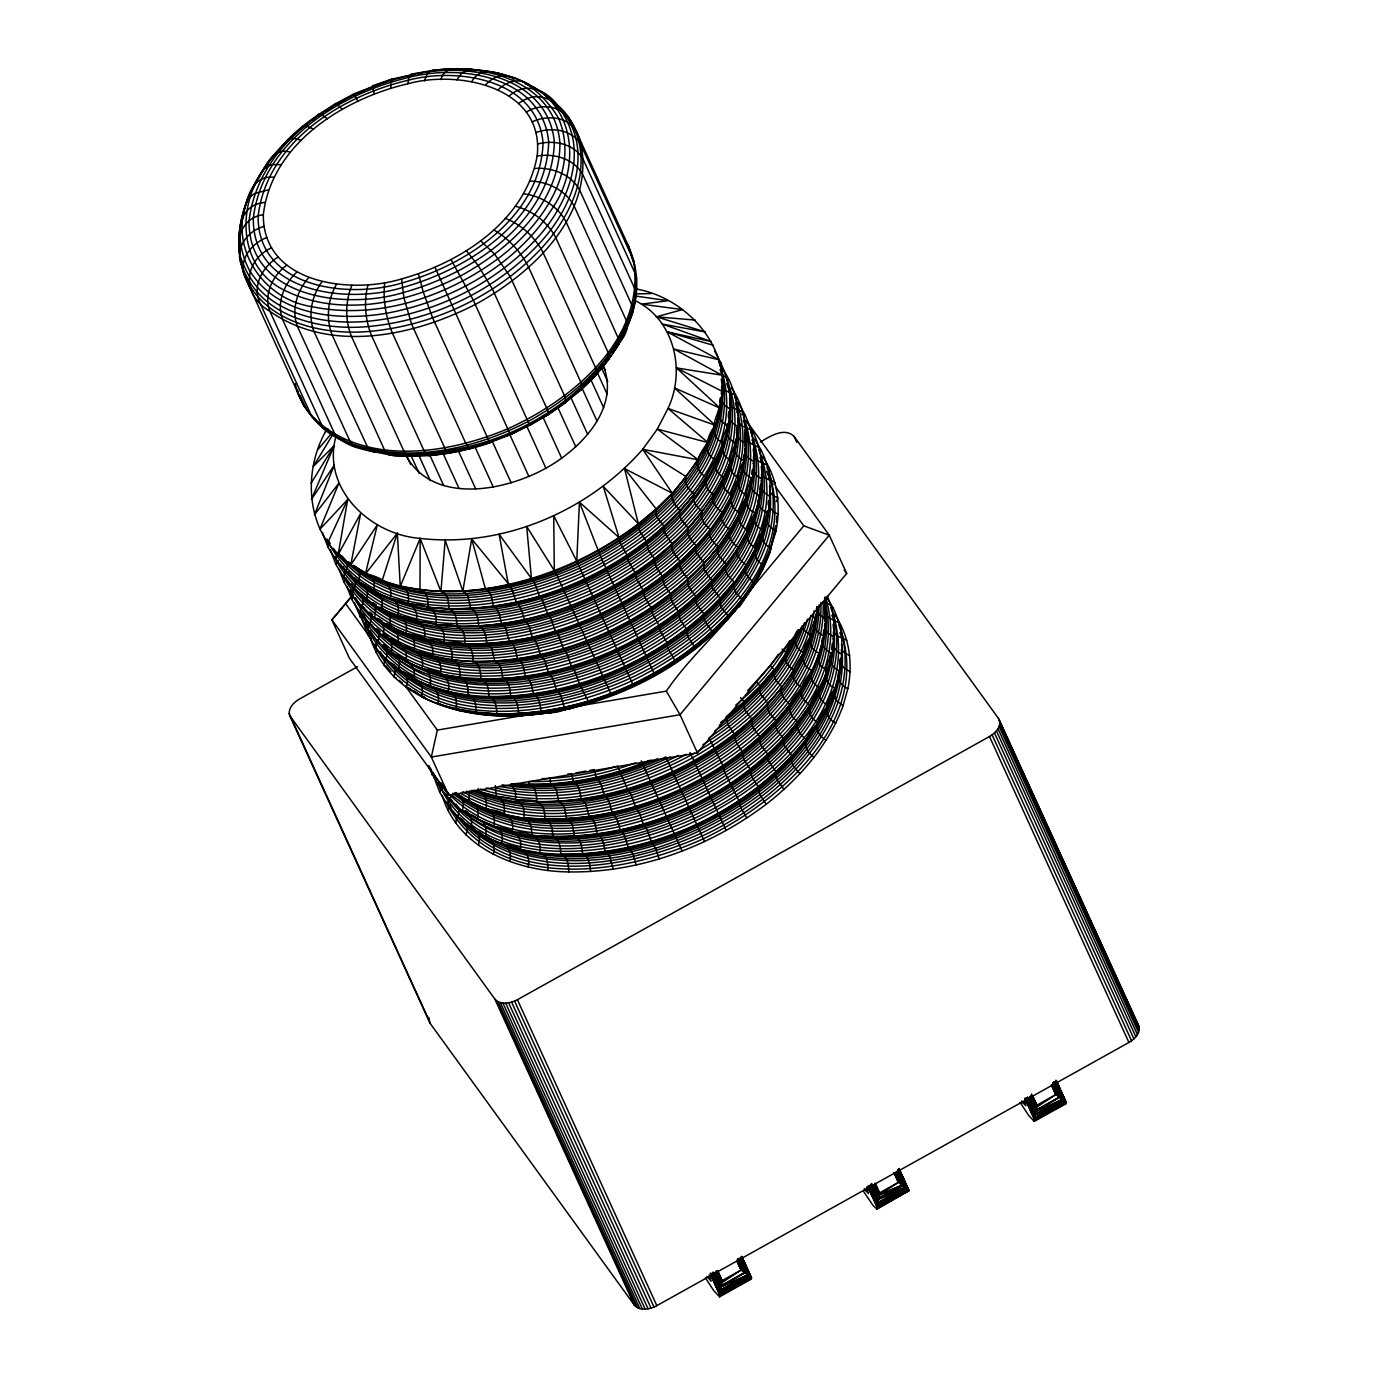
<?xml version="1.0" encoding="UTF-8"?>
<svg xmlns="http://www.w3.org/2000/svg" width="1378" height="1378" viewBox="0 0 1378 1378"><rect width="100%" height="100%" fill="white"/><g stroke="black" fill="none" stroke-linecap="round" stroke-linejoin="round"><path stroke-width="1.5" d="M634.19 300.197C674.204 318.628 686.106 370.424 668.003 408.456L707.982 442.596C698.336 455.274 690.722 467.624 706.294 477.356C646.454 566.237 534.388 617.912 427.972 607.44C428.386 601.187 427.611 591.231 419.98 589.905L420.169 538.385C370.079 534.681 320.867 488.415 336.198 435.655M725.896 717.49L727.877 724.449L734.233 734.147L735.869 741.967L742.208 751.682L743.844 759.502L750.2 769.217L751.837 777.037L758.193 786.735L759.829 794.555L766.185 804.27C709.791 846.781 639.788 872.946 568.752 871.929C517.715 871.413 457.703 848.831 442.2 795.313M370.303 637.549C389.509 699.679 463.697 719.643 521.969 715.595C611.694 709.291 702.763 662.697 752.87 586.873L762.361 569.975L769.51 553.026L775.866 526.189M635.12 288.777C689.603 298.01 735.025 351.872 720.039 408.164C714.2 418.843 708.464 436.757 723.261 442.838C720.573 459.684 691.515 481.301 714.286 494.874C710.152 501.506 717.146 508.723 722.261 512.409C718.145 519.041 725.138 526.258 730.254 529.944C726.12 536.576 733.13 543.793 738.246 547.462C734.112 554.094 741.106 561.311 746.239 564.997C742.105 571.629 749.098 578.846 754.231 582.532L752.87 586.873M726.413 429.488C720.797 439.634 718.231 455.102 731.236 460.355C680.198 586.442 507.879 663.851 381.396 608.973C383.773 601.979 381.361 593.195 373.851 590.576M726.361 429.678C725.62 435.879 730.805 440.874 736.024 443.216C730.168 453.896 724.449 471.81 739.228 477.89C713.201 548.961 647.591 597.604 579.294 624.613C514.425 649.004 435.414 657.22 374.713 617.62L375.66 609.386L372.749 602.961M390.422 638.944C456.669 680.543 542.484 664.558 609.972 634.207C674.359 603.392 736.507 551.114 751.992 478.269C746.153 475.754 740.52 469.605 742.828 462.801C737.523 473.343 733.354 489.793 747.221 495.408L739.934 512.719L729.358 531.391M751.992 478.269C746.153 488.949 740.434 506.88 755.213 512.943C729.186 584.014 663.559 632.674 595.262 659.683C530.409 684.056 451.398 692.273 390.697 652.672C393.471 645.817 390.887 637.601 384.1 634.173M746.445 421.341C766.375 449.09 765.445 485.969 753.611 516.664C753.025 522.865 758.158 527.774 763.188 530.478C737.161 601.549 671.551 650.192 603.254 677.201C538.402 701.591 459.391 709.791 398.69 670.208L399.637 661.974L396.709 655.549M767.443 511.1C764.601 523.158 754.937 541.244 771.18 547.996C752.922 606.337 699.473 642.269 666.332 691.119L580.706 705.691C528.618 720.143 470.553 720.918 421.341 696.613C426.267 683.815 413.038 675.513 402.772 671.792M762.43 456.394C777.588 477.821 781.119 505.502 775.969 530.857C772.352 540.383 775.452 532.046 775.556 525.569M698.095 750.958C749.236 720.625 796.897 675.134 811.022 615.449L815.914 618.498C810.057 629.195 804.339 647.109 819.118 653.172C793.091 724.242 727.463 772.903 659.166 799.912C600.429 821.667 531.529 831.123 473.222 802.995M824.647 597.277L826.111 619.256L823.889 636.033L817.481 658.994L820.41 665.402L827.11 670.707C801.066 741.777 735.456 790.421 667.159 817.43C602.307 841.82 523.295 850.037 462.595 810.436L463.542 802.203L460.614 795.778M822.804 637.962C820.186 644.663 826.042 651.105 831.881 653.568C826.042 664.248 820.306 682.162 835.085 688.242C809.058 759.312 743.448 807.956 675.151 834.965C610.299 859.355 531.271 867.554 470.587 827.971C472.895 821.908 471.569 814.122 465.523 810.746M428.282 765.668C467.831 858.012 590.628 854.412 669.76 822.787C748.478 791.385 835.878 725.121 833.432 631.882L836.808 635.585L841.734 638.117L842.096 654.309L839.874 671.086L833.466 694.047L836.377 700.455L843.078 705.76C828.488 745.67 799.257 778.398 766.185 804.27M717.766 1271.033L722.072 1280.472L719.574 1296.853L713.787 1290.686L705.415 1277.871M750.166 1278.887L751.51 1277.974L741.726 1256.529M1032.501 1095.579L1036.807 1105.018L1034.292 1121.399L1028.505 1115.233L1020.151 1102.417M1051.948 1110.668L1066.21 1103.502L1056.306 1080.731L1066.004 1102.004M386.064 623.614C452.036 662.456 535.646 646.454 601.979 616.689C666.366 585.857 728.514 533.579 744.017 460.752C738.78 458.409 733.613 453.396 734.353 447.213M742.277 466.918L742.914 462.663M402.979 671.672C461.906 712.116 540.434 702.022 603.995 678.596C677.339 649.52 750.235 594.194 767.977 513.339C762.757 510.997 757.573 505.984 758.313 499.801M379.002 619.084C384.204 622.529 384.634 629.746 382.705 635.137C393.729 647.901 427.8 645.042 421.944 668.726C430.057 669.553 431.59 679.767 429.919 686.244C438.032 687.088 439.565 697.302 437.911 703.779C566.944 743.276 737.885 663.834 775.969 530.857C770.733 528.515 765.565 523.519 766.306 517.336M456.859 793.401C523.623 838.823 612.59 823.338 681.852 791.971C746.256 761.156 808.386 708.878 823.889 636.033C818.05 633.57 812.21 627.128 814.811 620.427M875.133 1183.306L879.44 1192.745L877.183 1209.074L873.342 1205.836L863.696 1191.643M728.549 413.176C727.705 419.343 732.855 424.441 738.246 426.439C733.199 508.069 663.989 567.977 594.814 600.98C524.484 632.984 433.639 647.953 366.737 600.085L367.685 591.851L364.757 585.443C431.262 628.041 517.956 612.314 585.994 581.619C650.382 550.804 712.529 498.526 728.032 425.681C721.245 422.96 716.078 415.57 719.127 408.164M768.493 500.817C767.649 507.001 772.8 512.082 778.191 514.08M537.162 156.076C544.861 87.141 459.253 69.572 407.819 83.765C343.432 98.871 271.655 143.484 263.336 214.675C262.785 284.057 350.512 294.479 401.584 278.924C461.337 262.354 525.121 221.117 537.162 156.076C554.111 153.01 574.643 158.849 582.963 175.006L635.241 289.742C637.342 308.603 627.076 327.74 618.412 344.19M635.861 296.546L635.723 274.704L583.445 159.969C575.177 143.777 553.887 139.522 537.558 144.053M760.329 442.114C769.424 436.654 784.358 426.767 794.124 436.464L998.43 718.351L1138.796 1026.076C1140.795 1033.138 1134.559 1039.288 1128.926 1042.474L656.841 1305.655C650.14 1309.272 640.012 1311.46 634.293 1305.035L429.988 1023.165L289.621 715.44C287.606 708.361 293.858 702.212 299.491 699.025L357.557 666.659M429.988 1023.165L428.696 1017.291M405.924 455.618C433.519 504.968 504.606 491.171 545.912 468.193C581.034 448.797 621.581 407.096 602.513 364.033M289.621 715.44L494.857 999.067C500.576 1005.492 510.704 1003.305 517.405 999.705L989.49 736.524C995.123 733.337 1001.358 727.171 999.36 720.108M353.681 565.342C412.384 607.285 492.101 596.95 556.075 573.42C629.401 544.344 702.315 489.018 720.039 408.164L674.462 387.89L715.268 425.302C707.362 435.534 701.058 453.173 715.974 460.131C711.461 466.78 718.351 474.359 723.967 477.649C669.277 577.899 548.375 635.706 435.965 624.975C438.497 606.647 424.596 604.494 408.25 603.96C408.939 598.827 408.646 593.04 405.235 588.854C387.442 580.948 366.617 577.813 350.753 565.032C305.761 535.715 301.196 472.034 327.292 428.575M421.616 590.18L400.257 586.425L420.169 538.385C502.884 547.996 588.217 511.376 642.716 449.314L686.33 476.771C682.73 483.385 689.689 490.224 694.323 494.289C690.705 500.92 697.681 507.741 702.315 511.824C698.698 518.438 705.674 525.276 710.307 529.359C647.488 607.112 543.81 652.655 443.957 642.492C446.489 624.182 432.589 622.029 416.242 621.495C421.565 596.226 386.546 602.496 373.421 591.438C375.677 584.858 373.662 574.66 365.428 573.92L377.348 524.777L350.753 565.032L360.657 513.477L338.178 554.542L340.555 555.127M754.231 582.532C694.46 670.948 583.273 722.33 477.253 712.805L475.91 712.615C476.323 706.363 475.548 696.407 467.917 695.08C468.331 688.845 467.555 678.889 459.925 677.563C460.338 671.31 459.563 661.354 451.932 660.028C454.482 641.7 440.581 639.547 424.217 639.013C428.369 622.115 411.746 617.585 397.966 616.138C399.327 610.075 398.587 601.549 391.955 598.948M720.694 722.451C751.785 699.645 779.362 670.5 795.864 635.413C786.218 648.091 778.604 660.441 794.159 670.173C734.336 759.054 622.253 810.746 515.854 800.256L515.338 791.506L511.031 783.789C561.122 789.336 612.056 778.828 657.892 758.606M714.872 730.84C752.543 704.744 785.856 669.639 801.996 626.077L804.425 630.349L811.125 635.654C803.219 645.886 796.915 663.524 811.831 670.466C757.28 770.802 636.154 828.471 523.829 817.791C526.379 799.464 512.478 797.311 496.114 796.777L495.339 785.598M811.831 670.466C807.336 677.115 814.209 684.711 819.824 688.001C765.272 788.337 644.129 846.006 531.822 835.326L531.322 826.559L526.999 818.859L504.107 814.312L485.848 808.955L469.278 801.789L469.312 790.903C542.467 824.75 628.799 804.304 696.82 767.615C755.489 733.888 815.225 678.872 817.671 606.716M547.807 870.379C548.22 864.127 547.445 854.171 539.814 852.844C542.346 834.534 528.446 832.381 512.099 831.83C516.233 814.949 499.628 810.402 485.848 808.955C487.502 802.478 485.969 792.264 477.856 791.42L478.321 788.457M633.673 686.21L576.745 561.139L579.432 502.16L619.032 537.558L620.134 542.898L627.007 555.093L628.11 560.433L635 572.628L636.102 577.95L642.992 590.146L645.076 597.639L650.984 607.681L652.087 613.021L658.96 625.216L660.062 630.538L666.952 642.734C666.556 650.45 674.479 655.876 675.134 663.094M335.147 105.124L335.801 103.522L336.8 103.867L342.14 109.362M414.106 74.343L391.748 79.149L372.542 85.763L374.196 93.893M297.028 272C284.126 283.558 276.082 303.091 282.783 319.92L335.078 434.656C348.152 449.435 371.905 450.692 390.077 455.033C423.976 458.685 458.306 453.534 490.465 442.631L490.809 441.408M344.138 440.409C326.173 435.517 313.461 418.998 303.126 404.34L244.905 276.806C222.461 213.349 267.625 148.359 318.8 114.357L322.245 115.166L327.327 118.818M238.756 239.979C240.668 194.401 269.347 154.939 303.091 126.311L307.483 126.397L313.633 129.239M453.569 660.303L432.21 656.548C436.361 639.65 419.739 635.12 405.959 633.656C407.302 627.61 406.579 619.066 399.947 616.483M738.246 547.462C674.686 641.252 552.199 695.511 440.202 674.083C444.302 657.151 427.835 652.724 413.951 651.191C415.295 645.145 414.571 636.602 407.94 634.018M469.554 695.356L448.194 691.601C452.018 675.823 437.515 670.225 423.907 669.071M541.451 853.12L520.092 849.365C524.226 832.467 507.621 827.937 493.841 826.49C495.184 820.427 494.444 811.883 487.829 809.299M528.067 866.9C532.218 850.002 515.596 845.472 501.816 844.008C503.177 837.962 502.436 829.418 495.804 826.834M384.72 282.524C382.791 299.629 385.84 317.216 392.385 333.063L444.681 447.798L447.85 452.501L450.692 452.587L430.952 455.067L432.02 453.982M619.325 343.036C609.059 360.45 596.106 375.97 581.206 389.681L580.121 390.095L595.262 375.729L607.388 361.139L618.619 344.707L619.549 341.124L566.203 222.116C558.056 206.355 541.123 195.986 523.761 193.764M239.944 238.446L240.392 234.639M407.819 83.765L408.956 77.409L412.522 73.809M719.953 402.014L720.608 397.605M720.487 397.897C715.044 476.667 645.231 533.63 578.829 565.927C509.671 597.001 419.101 613.641 353.543 565.876M726.309 431.848L727.395 423.649M727.498 423.442L726.947 427.611L728.032 425.681M728.325 417.224L728.876 413.055M714.493 351.218C762.12 428.902 693.616 519.334 628.11 560.433C550.632 609.696 440.202 638.737 358.745 582.567L359.692 574.316L356.764 567.908M734.285 449.383L735.749 438.893M736.575 432.675L738.246 426.439C739.142 406.148 734.233 385.495 722.485 368.753M743.362 458.702L744.017 454.344M744.654 454.774C733.613 539.831 655.48 597.897 580.913 627.8C517.112 651.277 437.601 661.595 379.036 619.755M744.017 460.752C748.943 436.068 745.98 409.008 731.46 387.941M750.872 478.149L750.321 482.266L750.907 480.199M751.079 478.287C748.03 485.693 753.198 493.083 759.984 495.804C742.26 576.659 669.346 631.985 596.002 661.061C533.596 684.074 457.462 694.064 398.5 656.634M751.63 474.17L752.285 469.795M758.262 501.971L759.071 495.804M759.881 489.655L760.553 485.245M766.237 519.506L767.115 511.135M768.252 504.865L768.803 500.696M354.335 602.496C389.974 699.679 517.508 697.63 597.88 665.023C676.581 633.622 763.98 567.374 761.534 474.118L764.911 477.839L769.837 480.354C775.246 568.632 700.351 636.481 626.766 671.086C555.179 703.417 458.426 720.281 393.781 664.661L395.297 669.226L394.091 677.253L396.054 677.7M776.417 522.021L777.244 515.768L776.382 519.403M814.14 610.885C802.582 676.787 748.306 725.775 692.755 757.728C628.988 792.229 551.286 811.573 480.336 789.06M814.174 624.682L815.638 614.192M817.292 608.025C809.747 686.899 741.829 743.948 674.686 776.262C612.263 804.442 536.731 819.187 471.931 790.3M822.166 642.2L822.7 638.1M823.252 633.983L823.906 629.643M824.526 630.073C815.294 706.948 748.357 761.965 682.678 793.797C612.349 825.818 521.521 840.769 454.602 792.901M830.762 653.43L830.211 657.564L830.796 655.48M830.968 653.568C827.92 660.975 833.087 668.364 839.874 671.086C822.132 751.957 749.219 807.267 675.892 836.36C610.643 861.147 531.012 868.64 470.587 827.971M831.52 649.469L832.329 643.302M839.839 662.715L840.391 658.581M838.961 671.103C835.895 678.51 841.08 685.899 847.866 688.621L843.078 705.76M839.77 664.937L840.701 658.46M847.866 688.621C853.016 663.266 849.485 635.585 834.327 614.157M636.326 281.732L636.481 276.995M534.716 168.478C552.027 167.048 571.594 174.472 579.88 190.526L632.933 307.501L632.829 311.859L626.49 329.273M898.956 1168.441L908.894 1190.695L877.493 1206.353L908.291 1189.214L899.421 1169.629M435 267.384L510.446 434.845L548.22 414.744L565.445 402.738L565.428 397.691L510.222 276.685L494.633 254.207L480.629 240.754M509.808 861.543C511.169 855.497 510.428 846.953 503.797 844.369M451.054 259.632L473.343 300.232L529.807 425.509L548.53 414.227L547.6 410.127L492.411 289.104L478.235 265.627L466.35 250.71M420.169 538.385L440.926 591.472L462.836 591.093L471.707 538.97L511.083 587.028L516.354 602.1L521.039 608.49L524.346 619.618L529.031 626.025L532.339 637.153L537.007 643.543L540.314 654.688L544.999 661.078L548.306 672.206L552.991 678.613L556.299 689.741L560.984 696.131L564.291 707.276L566.479 708.981L570.423 708.895M338.178 554.542L347.687 499.542L319.868 529.29L338.799 483.334L314.391 514.855L334.217 465.264L311.445 499.439L334.062 445.817L313.306 466.453L332.89 434.397M441.115 782.756L439.668 787.992L442.149 788.681M635.999 291.998C626.835 350.701 578.209 394.005 528.515 421.255C474.842 448.952 409.748 463.99 351.08 443.578L297.596 326.81C290.965 310.084 297.097 290.379 308.879 277.512M329.428 541.812L327.861 546.825C375.057 629.401 488.139 626.18 565.91 594.9C643.595 563.791 729.272 499.491 729.668 407.957M353.405 594.4L351.821 599.413C399.034 681.989 512.099 678.768 589.887 647.488C668.606 616.087 755.988 549.839 753.542 456.6L756.935 460.304L761.845 462.819M361.38 611.935L359.813 616.931L362.362 617.757M441.27 787.217L439.703 792.229C486.899 874.806 599.964 871.585 677.752 840.322C756.47 808.903 843.853 742.656 841.407 649.417L844.8 653.12L849.726 655.652M493.238 854.377C495.598 847.384 493.203 838.599 485.693 835.981M710.307 529.359C706.69 535.973 713.666 542.811 718.282 546.877L717.507 548.186C654.24 624.906 551.424 670.225 451.932 660.028M405.528 686.244L437.326 730.099L431.331 757.056L448.746 795.295L697.44 752.956L846.695 573.455L829.263 535.215L746.204 420.6M798.293 629.643C790.8 637.669 795.244 648.59 803.856 652.948C794.193 665.626 786.58 677.976 802.151 687.708C790.094 700.868 782.756 710.411 798.172 722.175C794.572 728.79 801.531 735.628 806.164 739.71L805.372 741.002C742.105 817.74 639.289 863.041 539.814 852.844M368.081 284.626C363.62 301.351 365.101 319.679 371.612 335.681L423.89 450.417L426.129 454.017L429.798 455.618M478.579 845.489L479.51 837.256L476.599 830.848M736.541 430.711L737.127 428.506M739.228 477.89C731.322 488.122 725.017 505.76 739.934 512.719C679.01 627.403 519.954 696.889 397.381 644.026C400.671 635.189 395.142 626.025 386.219 623.459M755.213 512.943C747.307 523.175 741.002 540.831 755.919 547.772L745.343 566.444M763.188 530.478C755.282 540.71 748.977 558.348 763.912 565.29L753.456 583.704M835.085 688.242C827.179 698.474 820.875 716.112 835.809 723.054M581.929 388.837L564.601 402.979L581.206 389.681L581.74 384.152L528.635 267.298C520.884 251.916 508.723 238.463 493.703 229.902M240.53 224.838C246.162 207.044 247.816 174.748 273.722 177.228M736.024 443.216C718.282 524.071 645.369 579.397 572.042 608.473C506.794 633.26 427.163 640.77 366.737 600.085M769.51 553.026L774.195 535.853M804.528 622.667C789.301 671.741 750.665 709.791 708.981 737.885L722.882 765.445L723.984 770.784L738.849 800.497L740.933 807.99L746.842 818.032M807.542 619.153C792.85 673.653 749.477 715.595 702.866 744.706M815.914 618.498C800.411 691.343 738.264 743.62 673.876 774.436C612.383 802.168 538.505 816.896 474.204 790.076M831.881 653.568C814.157 734.422 741.243 789.749 667.899 818.825C603.564 842.733 524.346 852.121 464.851 810.936L466.884 811.9M713.666 429.023L714.217 427.059M721.659 446.541L723.261 442.838M729.651 464.076L731.236 460.355M737.626 481.611L738.177 479.647M745.619 499.129L747.221 495.408M753.611 516.664L754.162 514.717M761.603 534.199L762.155 532.235M809.523 639.375L810.075 637.411M817.516 656.893L819.118 653.172M825.508 674.428L827.11 670.707M833.501 691.963L834.052 689.999M424.596 80.906C425.647 77.202 426.836 72.965 430.367 70.881C449.366 68.073 468.778 68.314 487.76 71.294C514.907 75.773 542.57 87.469 559.899 109.224M877.183 1209.074L908.894 1190.695L877.424 1206.766L868.674 1187.733M378.123 642.182L379.329 634.173L377.813 629.591M465.988 834.999L467.263 829.59L466.66 824.578L461.613 818.739M402.066 586.735L400.257 586.425L397.364 533.148L381.999 581.068C507.776 619.911 665.212 547.738 715.268 425.302L668.003 408.456L657.323 429.109L642.716 449.314L672.24 493.221L671.586 494.357C607.198 560.364 512.547 599.757 419.98 589.905M776.279 501.575L777.829 497.889L772.903 495.357L769.51 491.653M318.8 114.357L317.336 116.493L322.676 113.082M625.216 330.858L629.953 317.543M633.157 309.723C595.692 411.557 473.102 469.243 369.028 450.227L314.15 331.891C307.57 315.321 311.738 295.667 322.125 281.577M769.716 551.011L770.285 549.443M744.826 435.31C751.975 521.384 674.324 586.649 603.788 620.668C525.276 657.547 412.211 671.207 351.803 595.175L353.233 587.407L351.287 584.151M769.596 495.615C769.217 587.131 683.54 651.449 605.855 682.558C531.495 711.479 429.97 717.352 375.763 647.746L377.193 639.995C437.239 710.083 546.033 692.29 620.875 658.15C692.772 623.631 773.868 554.921 761.207 466.66M455.653 823.045L457.083 815.276C517.129 885.382 625.922 867.572 700.765 833.449C772.248 799.068 852.327 731.46 841.441 643.853M686.33 476.771L672.24 493.221L656.169 508.964L638.359 523.812L638.014 525.931L639.995 531.632L646.351 541.33L647.987 549.15L654.343 558.865L655.98 566.685L662.336 576.4L663.972 584.203L670.328 593.918L671.947 601.738L678.303 611.453L679.94 619.273L686.296 628.988L687.932 636.791L694.288 646.506L694.099 649.606M351.958 285.16C345.223 301.231 344.948 320.178 351.442 336.353L404.822 453.121L408.887 456.29L420.307 455.429M737.695 427.473C735.818 518.111 651.088 581.482 573.903 612.435C496.114 643.698 383.05 646.937 335.853 564.36L336.887 561.862L334.837 556.488M351.803 595.175L343.845 581.878L344.879 579.397L343.518 575.815M365.446 623.028L368.839 631.985L367.805 634.466L375.763 647.746M375.798 652.001L376.831 649.503L374.782 644.146M431.71 774.694L432.744 772.214C484.264 859.372 609.644 839.185 687.277 803.77C761.689 767.977 853.774 689.706 825.491 597.07M447.695 809.764L448.728 807.267L446.679 801.91M736.403 400.395L737.437 397.915L734.905 397.088C771.611 491.205 675.513 574.781 599.396 610.936C521.78 646.368 396.382 666.556 344.879 579.397M470.725 448.298L471.138 447.333M722.21 444.594C672.877 565.548 514.028 637.497 389.991 598.603C394.711 584.186 379.381 576.71 367.547 574.333M730.185 462.13L722.985 479.268L713.391 496.338M746.17 497.182C739.125 508.74 733.372 522.951 747.927 530.237L737.351 548.926M794.882 637.015L797.276 631.313M799.137 629.574C783.41 668.83 753.163 700.713 719.333 725.259M811.125 635.654C761.931 757.573 600.808 832.226 476.202 790.283M826.059 672.464C823.079 688.655 795.984 709.773 818.136 722.761C806.337 735.594 798.74 745.998 814.157 757.228M739.452 606.923L752.853 586.563L752.405 587.614L803.787 525.81L829.263 535.215L680.009 714.717L431.331 757.056L331.891 619.876L352.441 595.175M741.846 414.709L742.931 412.349L736.145 408.422M347.687 499.542L327.843 542.587L330.307 543.276M441.012 79.597C444.302 65.334 460.2 68.917 470.88 69.572M773.954 484.401L774.884 482.472L768.114 478.528M280.13 148.858L303.091 126.311M736.765 412.453L737.885 410.231L732.958 407.716L729.565 404.012M744.757 429.988L745.877 427.766L740.951 425.251L737.557 421.547M824.647 605.286L825.749 603.064L823.131 601.962C826.438 687.915 750.218 752.026 679.285 786.235C612.142 816.413 527.688 832.433 460.803 793.401M357.849 101.025L353.801 93.928L392.661 78.925L390.766 82.094L390.939 88.123M721.159 393.453L722.261 391.386L676.512 367.926L721.9 375.178L674.152 349.116L718.954 359.761L667.383 331.926L711.237 341.572L662.422 324.088L705.519 332.029L656.428 316.802L682.592 309.585L641.545 304.142L667.917 300.697L635.344 296.029M753.111 463.576L754.214 461.492C755.247 440.512 749.701 419.343 737.471 402.152M761.104 481.094L762.206 479.027L757.28 476.237L752.905 470.26M833.001 638.858L834.103 636.791L833.742 620.582L826.903 616.328L824.716 610.592M336.559 284.144C327.843 299.302 325.656 318.714 332.184 335.095L384.479 449.831C388.803 459.735 402.428 453.569 410.351 456.273M721.383 513.856L731.959 495.184C726.327 491.894 719.454 484.298 723.967 477.649M789.766 640.736C776.382 665.522 757.28 686.967 735.8 705.071M810.85 672.085C801.031 684.143 795.588 696.097 810.143 705.226C749.701 793.573 638.203 844.903 531.822 835.326M819.824 688.001C815.328 694.65 822.201 702.246 827.816 705.536C818.17 718.196 810.557 730.564 826.111 740.296M766.891 515.251L767.977 513.339M702.315 511.824L688.208 528.274L687.484 532.666L690.412 539.074L696.2 545.809L696.062 552.182L704.192 563.326L704.055 569.7L712.185 580.861L712.03 587.235L720.16 598.396L719.505 599.533C655.136 665.54 560.484 704.933 467.917 695.08M548.53 414.227L546.756 414.399M285.952 142.52C288.536 136.456 296.528 138.437 301.231 140.47M251.847 190.009L256.876 181.465M258.892 178.055C265.368 166.273 273.361 145.999 290.345 152.338M730.254 529.944L717.163 549.77L718.799 555.799L726.275 564.412C722.675 571.026 729.634 577.864 734.267 581.947L719.505 599.533L721.004 606.923L728.152 615.914L727.377 620.462M778.518 654.188L770.268 665.884L774.212 669.587L773.42 670.879L759.45 687.191L743.534 702.78L727.498 716.164M782.049 649.176L786.183 652.638L773.075 672.481L776.107 680.732L782.204 687.122C778.587 693.737 785.563 700.575 790.18 704.64C726.688 781.739 623.734 827.144 523.829 817.791M707 444.198L707.982 442.596L657.323 429.109L698.301 459.821L697.406 461.268M730.977 496.786L731.959 495.184M746.945 531.839L747.927 530.237M754.937 549.374L755.919 547.772M802.874 654.55L803.856 652.948M826.834 707.138L827.816 705.536M311.083 483.23L334.062 445.817M705.398 478.803L706.294 477.356M785.288 654.085L786.183 652.638M793.263 671.62L794.159 670.173M456.807 79.838L461.733 73.155L470.174 69.176L490.964 71.759L510.928 77.168L513.891 79.407M763.912 565.29L762.361 569.975M746.239 564.997L733.13 584.823L736.162 593.091L742.26 599.464L741.123 603.185C708.292 645.404 661.009 675.616 611.574 695.322L556.075 573.42L526.689 526.465L531.443 578.502L534.595 582.877L539.435 596.037L542.587 600.412L547.41 613.554L550.58 617.93L555.403 631.09L558.555 635.465L563.395 648.625L566.547 653L571.388 666.142L574.54 670.518L579.363 683.677L589.25 703.245L580.706 705.691M610.316 355.403L605.924 361.983L608.456 359.934M612.521 352.113L614.709 348.823M709.515 530.651L722.261 512.409M818.136 722.761C761.741 805.854 660.372 854.67 560.76 854.412C560.553 848.28 560.019 838.616 552.767 836.877C552.561 830.745 552.027 821.099 544.775 819.359C545.602 799.86 534.233 799.206 515.854 800.256M265.902 167.944L268.417 164.585M630.624 315.648C640.029 294.358 637.997 268.383 628.919 247.058L576.641 132.322C568.718 116.183 546.721 114.822 532.115 121.919M365.428 573.92L397.364 533.148M325.363 432.02L327.895 428.816M471.758 81.629C480.078 66.368 497.992 72.276 510.928 77.168M448.746 795.295L349.323 658.116L331.891 619.876L352.51 595.64M599.275 369.976L603.271 365.187M318.077 449.314L331.581 433.433M694.323 494.289C630.831 571.388 527.877 616.81 427.972 607.44M718.282 546.877C659.235 619.049 565.996 662.112 472.878 661.595C473.705 642.096 462.336 641.459 443.957 642.492M726.275 564.412C667.228 636.567 573.989 679.647 480.87 679.113C480.664 672.981 480.13 663.335 472.878 661.595M734.267 581.947C675.22 654.102 581.964 697.182 488.863 696.648C488.656 690.516 488.122 680.853 480.87 679.113M742.26 599.464C678.751 676.564 575.797 721.969 475.91 712.615M747.737 690.533L770.268 665.884M774.212 669.587L760.105 686.037L744.051 701.781L726.24 716.629M782.204 687.122C723.157 759.278 629.901 802.358 536.8 801.824C536.593 795.692 536.059 786.028 528.808 784.289L528.756 781.55C565.135 782.153 601.445 775.383 635.551 762.844M595.262 375.729L596.691 371.664L595.485 367.582L543.208 252.846C535.301 237.361 521.539 224.735 505.364 218.344M272.861 156.782L277.236 152.028M485.624 84.954C508.654 57.962 547.462 97.924 558.779 118.715C580.844 172.577 539.504 227.422 498.199 258.547C445.559 297.355 376.986 320.282 311.669 306.588C262.492 299.336 227.215 245.784 248.264 198.69L254.499 193.523L268.245 189.888M696.2 545.809C636.429 607.474 551.028 644.818 464.903 644.06C465.712 624.561 454.344 623.924 435.965 624.975M711.565 635.051L717.731 629.315M498.181 89.742C506.036 81.767 520.195 76.875 529.445 85.35L525.552 83.869M564.963 401.498L568.029 398.965M286.745 265.144C272.982 275.307 263.164 294.461 269.933 311.342L322.211 426.078L327.017 431.056C311.928 419.033 299.095 402.962 295.236 383.618M300.852 129.015L307.449 124.003M312.393 120.248L315.683 117.75M642.716 449.314L698.301 459.821L671.327 495.839L674.428 504.021L680.215 510.738L679.32 513.374L681.059 519.282L688.208 528.274C628.437 589.939 543.035 627.283 456.91 626.525C456.704 620.393 456.17 610.747 448.918 609.007C448.711 602.858 448.177 593.212 440.926 591.472L445.163 540.348L462.836 591.093C526.31 586.632 587.751 562.103 638.359 523.812L624.527 468.554L672.24 493.221M278.184 257.014C263.801 265.747 252.381 284.35 259.219 301.179L311.514 415.915L323.434 428.127L341.83 440.219M509.274 95.943C525.173 81.405 546.084 89.312 557.711 105.486M547.634 414.795L565.962 402.066M615.811 347.17C621.719 340.814 629.78 330.307 626.559 321.04L574.264 206.304C566.031 190.388 547.686 181.448 530.22 181.121M716.267 1271.05L721.848 1282.677L741.106 1270.051L751.51 1277.974L720.022 1295.509L711.151 1276.028M874.565 1185.269L879.216 1194.95L898.473 1182.324L908.86 1190.247L877.493 1206.353L868.657 1187.009M1031.002 1095.596L1036.566 1107.223L1055.841 1094.597L1066.227 1102.521L1034.757 1120.056L1024.991 1098.61M317.801 115.063L335.801 103.522M326.241 110.808L331.581 107.398M694.719 753.008C632.554 787.854 556.626 807.68 486.417 787.923M739.021 1259.182L744.981 1272.617L721.331 1286.845L714.889 1273.324M1053.757 1083.728L1059.716 1097.164L1036.067 1111.391L1029.607 1097.87M271.466 247.764C243.148 261.372 241.546 294.858 269.933 311.342C330.841 353.939 413.589 336.094 475.324 304.452C531.839 273.774 593.573 216.26 581.327 145.672C575.556 119.128 548.237 81.216 518.714 103.453M868.881 1187.113L877.493 1206.353L908.291 1189.214L877.872 1204.062L906.362 1187.56L898.439 1169.939M712.581 1273.083L720.763 1290.394L748.047 1274.633L740.296 1257.425M712.926 1272.824L720.832 1289.997L748.013 1274.598L721.331 1286.845L715.148 1273.289M720.832 1289.997L748.047 1274.633M744.981 1272.617L721.504 1285.743L715.268 1272.445M1059.716 1097.164L1036.239 1110.289L1030.003 1096.991M864.247 1188.628L865.522 1190.454L869.225 1188.387M1021.615 1100.901L1022.889 1102.727L1026.593 1100.66M717.576 1271.274L722.055 1280.662L741.106 1270.051L736.954 1260.474M874.944 1183.547L879.422 1192.935L898.473 1182.324L894.322 1172.747M1031.399 1093.943L1036.79 1105.208L1055.841 1094.597L1051.69 1085.02L1055.841 1094.597M715.303 1272.204L721.538 1285.416L744.775 1272.48M1030.038 1096.75L1036.273 1109.962L1059.493 1097.026M874.754 1185.183L879.216 1194.95L902.521 1185.011L878.837 1198.205L903.227 1185.459L878.699 1199.118L871.327 1183.668M711.358 1273.548L720.281 1293.098L750.321 1276.338L741.691 1257.149L750.545 1276.51L720.281 1293.098L711.392 1274.047M1026.128 1098.593L1034.999 1117.644L1065.039 1100.884L1056.409 1081.696M720.556 1295.406L724.26 1293.339M727.963 1291.272L746.463 1280.954M1033.431 1120.986L1048.245 1112.718M876.408 1208.937L908.894 1190.695L877.39 1207.783L867.623 1186.337M719.574 1296.853L751.475 1278.956M1034.292 1121.399L1066.21 1103.502M871.619 1183.616L878.699 1199.118L905.966 1187.285L878.096 1202.787L869.931 1185.442M872.636 1184.718L878.871 1198.016L902.521 1185.011M741.364 1257.029L750.321 1276.338L720.315 1292.857L711.651 1273.461M1034.757 1119.883L1066.227 1102.521M720.039 1295.337L751.51 1277.974L720.281 1293.098L711.634 1273.616M1026.093 1098.094L1034.999 1117.644L1065.28 1101.056L1056.564 1081.816M877.493 1206.353L908.481 1189.421M870.293 1185.097L878.199 1202.271L905.966 1187.285M906.362 1187.56L878.096 1202.787L870.224 1185.459M712.874 1273.117L720.763 1290.394L748.995 1275.287L741.071 1257.666M335.233 103.936L353.801 93.928M337.024 104.108L344.569 100.094M1025.163 1098.111L1034.792 1119.039L1066.176 1102.383L1034.999 1117.644L1026.369 1098.163L1035.033 1117.403L1065.039 1100.884L1056.099 1081.575M710.445 1273.565L720.057 1294.493L751.441 1277.837M868.743 1185.666L877.665 1205.13L908.223 1189.128M1034.999 1117.644L1065.849 1101.694M720.281 1293.098L751.131 1277.148M670.225 756.935C618.446 781.515 559.192 795.158 502.074 784.805M678.269 755.489C623.7 783.238 560.071 798.258 499.198 786.287M686.468 754.3C628.902 785.081 560.88 801.824 496.028 788.095M877.872 1204.062L907.913 1188.783L899.214 1169.543M266.712 237.516C253.018 242.976 240.34 256.997 243.493 272.637C262.199 322.211 322.366 335.75 369.89 331.375C434.277 325.311 496.562 295.805 541.054 248.746C570.027 217.517 592.971 170.665 574.419 128.516M529.858 425.113L510.273 434.587L489.431 441.787L432.658 317.939L423.287 292.153L418.43 273.843M526.379 112.152C542.708 101.352 568.683 106.795 573.007 127.896M720.763 1290.394L750.321 1276.338M878.699 1199.118L905.415 1186.906L897.664 1169.698M357.953 93.359L363.844 90.793M879.216 1194.95L902.349 1184.891L896.389 1171.455M649.675 760.294C611.522 776.21 570.199 784.96 528.808 784.289M651.863 759.984C609.128 777.915 562.121 787.734 515.716 783.462M263.99 226.423C246.438 231.004 232.882 250.71 242.941 268.245C261.51 317.457 321.246 330.892 368.408 326.552C432.33 320.54 494.151 291.24 538.333 244.526C570.423 211.058 594.211 155.283 564.325 113.082M492.738 440.65L496.614 439.134M502.419 436.878L508.224 434.621M510.411 434.604L490.034 442.476M393.505 454.499L369.028 450.227M263.336 214.675C239.772 217.965 233.14 244.423 243.269 263.732C261.613 312.341 320.609 325.604 367.22 321.315C430.349 315.373 491.429 286.435 535.077 240.289C566.771 207.234 590.266 152.131 560.76 110.447M535.853 132.615C551.407 126.724 573.179 129.48 581.327 145.672L633.604 260.408C646.041 339.195 572.214 399.964 507.535 428.868C446.558 454.568 363.069 467.073 311.514 415.915M490.723 442.269L469.467 448.66L448.884 453.069L428.575 455.618M589.112 703.021L556.471 712.254L521.78 715.389L518.748 713.804C517.956 707.758 517.542 698.56 510.756 696.269C509.963 690.223 509.55 681.025 502.763 678.734C501.971 672.705 501.558 663.49 494.788 661.216L491.55 647.763L486.796 643.681C486.003 637.635 485.59 628.437 478.803 626.146C478.011 620.117 477.598 610.902 470.811 608.628L467.59 595.175L462.836 591.093M370.665 451.329L376.366 451.467M264.765 202.445C230.781 205.546 237.86 250.538 250.176 271.5C278.597 315.924 338.747 321.315 386.322 313.306C452.621 300.99 517.215 264.697 553.474 206.579C578.054 170.166 576.572 113.513 536.076 88.984M575.746 772.955L585.977 771.077M590.077 770.319L594.159 769.561L596.243 777.381L600.929 783.789L604.236 794.917L608.904 801.307L612.211 812.452L616.896 818.842L620.203 829.969L624.889 836.377L628.196 847.504L632.881 853.895L636.188 865.039M411.126 74.154L432.261 70.45L442.166 70.278M418.137 73.654L422.168 72.965M426.198 72.276L430.229 71.604M437.326 730.099L522.934 715.526L521.969 715.595M567.633 774.109L571.646 773.695L573.282 781.602C579.466 784.547 579.931 793.16 581.258 799.137L585.495 803.271L589.25 816.654C595.451 819.6 595.916 828.212 597.242 834.19C603.426 837.135 603.909 845.747 605.235 851.725L609.455 855.859L613.21 869.242M542.226 778.639C567.822 778.243 593.126 773.11 617.671 766.099L627.3 788.853L631.434 795.382L635.292 806.371L639.426 812.917L643.285 823.906L647.419 830.452L651.26 841.441L655.411 847.97L659.252 858.959M430.367 70.881C481.835 61.907 555.713 81.543 559.916 143.295C560.019 203.341 509.653 249.056 460.7 275.858C407.44 303.212 340.004 318.215 284.04 290.052C237.447 267.332 236.482 203.996 265.816 166.91L272.482 164.533L281.129 164.654M450.055 69.641L453.999 69.331M635.224 293.962L651.346 293.531M550.873 713.253L543.931 713.115L541.313 711.496C539.987 705.519 539.521 696.906 533.338 693.961C532.011 687.984 531.529 679.371 525.345 676.426C524.019 670.466 523.554 661.853 517.353 658.908C516.027 652.931 515.561 644.318 509.36 641.373L505.605 627.972L501.385 623.838C500.059 617.878 499.577 609.265 493.393 606.32C492.067 600.343 491.601 591.73 485.401 588.785L471.707 538.97M351.08 443.578L354.335 446.317L358.435 447.058L354.852 445.404M407.733 455.446L411.798 455.705M388.458 454.499C471.586 461.871 557.349 423.58 609.059 358.418L608.077 352.441L555.782 237.705C547.772 222.099 532.373 210.489 515.424 206.235M512.427 785.081C564.963 790.989 618.188 778.794 665.884 756.918L704.554 841.596M656.428 316.802L695.167 320.075M470.156 448.746L465.764 443.285L411.66 324.278L403.961 297.975L401.584 278.924M483.816 71.897L487.881 72.379M408.25 603.96L410.058 604.253M416.242 621.495L418.051 621.788M424.217 639.013L426.043 639.323M432.21 656.548L434.018 656.841M440.202 674.083L461.561 677.821M448.194 691.601C456.101 692.634 457.22 702.763 456.17 709.136L477.253 712.805L479.957 714.424M496.114 796.777C504.038 797.81 505.14 807.939 504.107 814.312L505.915 814.605M512.099 831.83L513.908 832.14M520.092 849.365L521.9 849.675M488.863 696.648C496.114 698.388 496.648 708.034 496.855 714.183L500.507 715.957M560.76 854.412C568.012 856.151 568.546 865.797 568.752 871.929M373.421 591.438L393.763 599.809M381.396 608.973L401.756 617.344M409.748 634.862L389.388 626.49C391.231 620.462 390.284 611.832 383.532 609.386M425.716 669.932L405.373 661.561C409.524 650.795 400.343 641.821 390.594 638.789M433.708 687.45L413.348 679.078C418.292 666.297 405.046 657.995 394.78 654.274M469.278 801.789L471.397 802.203M479.389 819.738L477.27 819.324C478.821 813.812 478.459 806.647 473.326 803.116M505.605 845.214L485.245 836.842C486.813 831.347 486.434 824.182 481.318 820.633L497.613 827.696M410.265 688.793L406.682 687.725L407.63 679.492L404.701 673.084M358.745 582.567L363.034 584.031M382.705 635.137L384.962 635.637M390.697 652.672L392.954 653.172L383.601 645.369M398.69 670.208L400.946 670.707M348.531 572.662L346.171 572.077L347.428 566.651L346.843 561.638L341.796 555.799M374.127 604.787L356.523 590.197L354.146 589.595L355.421 584.186L354.835 579.173L348.513 571.87M364.515 607.715L362.138 607.13L363.344 599.12L361.828 594.538M372.508 625.25L370.131 624.665L371.337 616.638L369.821 612.073L372.887 614.622M452.38 800.532L450.02 799.946L451.278 794.538C523.554 855.29 631.262 831.072 707.31 790.111C772.937 753.129 846.213 681.783 824.578 599.344M460.373 818.067L457.996 817.481L459.219 809.454L456.152 804.132M338.299 560.812L335.819 560.105L337.248 552.337C397.295 622.443 506.088 604.632 580.93 570.509C652.845 535.99 733.923 467.28 721.262 379.019M346.274 578.329L343.811 577.64L345.241 569.872L343.294 566.616M370.251 630.917L367.771 630.228L369.201 622.46C429.247 692.566 538.04 674.755 612.883 640.632C684.797 606.096 765.875 537.386 753.215 449.142M450.124 806.216L447.661 805.51L449.09 797.759C509.137 867.847 617.93 850.037 692.772 815.914C764.669 781.395 845.765 712.684 833.087 624.423M667.383 331.926L713.477 345.327M431.9 686.606L450.003 691.911M437.911 703.779L460.614 711.014M477.856 791.42L497.923 797.087M352.561 445.18L374.385 451.95M721.469 362.845L718.92 362.035C757.314 465.23 645.662 552.234 561.225 585.323C486.847 613.468 367.771 624.854 326.862 538.97M729.444 380.38L726.912 379.553C763.636 473.688 667.52 557.246 591.42 593.418C513.787 628.833 388.389 649.021 336.887 561.862M742.88 414.623L745.429 415.433M753.421 432.968L750.872 432.141C789.267 535.353 677.614 622.356 593.177 655.428C519.024 683.385 401.963 694.874 359.486 610.867M380.294 651.88C434.363 732.975 554.094 712.702 630.073 678.321C712.598 640.443 806.853 549.374 761.397 450.503L758.865 449.676C795.588 543.793 699.473 627.369 623.373 663.524C545.74 698.939 420.342 719.144 368.839 631.985M769.389 468.02L766.857 467.211C803.563 561.328 707.465 644.904 631.365 681.059C553.732 716.474 428.334 736.679 376.831 649.503M453.173 811.28C508.31 890.464 626.284 870.241 701.97 836.084C784.495 798.189 878.751 707.138 833.294 608.249L830.762 607.44C869.139 710.635 757.487 797.655 673.05 830.727C598.414 859.097 477.425 870.328 438.015 782.583M841.286 625.784L838.754 624.957C875.461 719.092 779.362 802.651 703.245 838.823C625.629 874.238 500.231 894.443 448.728 807.267M370.337 635.292L367.805 634.466L362.311 620.031M726.947 377.296L722.072 375.023L720.057 369.683M734.939 394.814L730.064 392.541L726.688 383.67M750.924 429.884L746.049 427.611L743.345 420.497M758.899 447.402L754.024 445.128L752.009 439.806M766.891 464.937L762.017 462.663L760.001 457.341M445.18 793.762C500.317 872.946 618.291 852.724 693.995 818.549C772.627 782.256 860.544 700.558 830.796 605.166L825.922 602.892M838.789 622.701L833.914 620.427L831.899 615.088M846.781 640.236L841.906 637.945L839.874 632.623M439.548 704.02L441.081 704.623M423.098 696.923L426.457 698.749L408.543 688.104M729.892 392.713L724.966 390.181L721.59 386.477C724.845 471.19 649.727 534.371 579.811 568.081C508.241 600.395 411.471 617.275 346.843 561.638M753.852 445.301L747.031 441.046L744.568 436.912M336.284 436.705L351.287 443.733M337.834 438.342L356.299 446.954M730.254 408.904L725.328 406.131L720.952 400.137M770.199 496.562L763.36 491.963L760.432 485.538M842.096 654.309L837.169 651.536L832.794 645.541M850.088 671.844L843.233 667.245L840.322 660.837M377.469 592.764L361.002 583.049M391.524 626.921L393.436 627.817M399.499 644.439L401.429 645.352M407.492 661.974L409.421 662.87M415.484 679.509L417.396 680.405M487.381 837.256L489.293 838.168M355.042 566.496L353.009 565.531L365.738 573.231M472.999 69.606L475.703 70.915M522.744 81.526L543.173 93.015M364.825 585.116L370.251 588.389M372.818 602.651L376.435 604.821M380.035 607.009L383.652 609.197M376.986 618.119L382.429 621.409M413.882 690.981L417.5 693.186M421.117 695.373L424.734 697.561M466.315 791.196C539.745 828.522 628.833 807.181 697.991 770.009C757.711 735.697 819.273 678.734 819.049 604.753M462.887 791.695C536.783 832.433 628.816 810.402 699.318 772.593C760.363 737.609 823.562 678.476 820.875 602.53M467.917 799.826L471.517 802.013M472.292 815.173L477.701 818.463M478.476 831.623L482.076 833.793M894.029 1172.764L898.473 1182.324M736.662 1260.491L741.106 1270.051M348.341 561.621L351.459 564.222M354.766 577.864L366.135 587.252M383.894 634.035L386.994 636.619M377.176 629.143L380.294 631.744M383.962 634.724C449.297 684.143 541.158 667.314 610.781 636.033C679.957 603.03 749.167 543.121 754.214 461.492C749.081 459.511 743.775 454.843 744.826 448.78M384.152 645.111L387.252 647.694M391.938 652.242C457.289 701.678 549.15 684.849 618.774 653.568C685.813 621.065 755.678 563.464 760.811 483.833M393.161 664.196L386.098 659.717L387.321 651.708L385.806 647.126M399.189 680.301L402.307 682.902M455.842 792.471L461.992 797.604M455.291 793.366C520.436 844.404 613.572 827.455 683.66 795.95C753.577 762.241 828.695 699.077 825.439 614.364M452.759 793.211C524.863 852.086 630.779 827.971 705.984 787.544C769.647 751.354 838.926 685.159 824.75 605.011M465.368 811.28C530.943 859.045 621.495 842.406 690.671 811.332C759.846 778.329 829.056 718.403 834.103 636.791C828.97 634.793 823.665 630.142 824.716 624.062M471.982 826.989L475.048 829.556M466.608 823.269C531.426 877.855 627.369 861.026 698.663 828.85C765.686 796.346 835.568 738.746 840.701 659.115M676.512 367.926L720.039 408.164M326.293 429.006L329.273 431.848M800.05 773.678C795.881 769.217 789.129 762.775 792.057 756.16L783.927 744.998L784.065 738.625C779.914 734.164 773.144 727.705 776.09 721.09L768.941 712.099L767.184 706.191L768.097 703.572L760.949 694.564L759.381 690.412L760.105 686.037L756.367 682.076M638.359 523.812L603.254 486.331L619.032 537.558M551.407 99.802L569.458 120.11M783.996 789.422L777.226 780.069L775.366 774.264L776.003 771.904L768.252 760.38L768.011 754.369C764.273 749.546 757.934 743.448 760.036 736.834C756.281 732.011 749.942 725.913 752.043 719.316C748.306 714.493 741.95 708.395 744.051 701.781L740.554 697.595M345.241 569.872C405.287 639.978 514.08 622.167 588.923 588.044C660.406 553.663 740.486 486.055 729.599 398.431M351.407 584.272L356.523 590.197M353.233 587.407C413.279 657.495 522.073 639.702 596.915 605.562C668.003 571.319 747.014 504.813 737.953 417.861M376.263 628.833L378.795 631.761M364.825 616.362L362.259 613.399L359.796 612.693L361.225 604.925C421.272 675.031 530.048 657.22 604.908 623.097C677.253 588.44 759.261 518.61 744.861 429.729M382.998 644.904L386.787 649.279M392.248 663.903L394.78 666.814M390.939 671.758L385.806 665.832L383.756 665.281L385.185 657.513C445.232 727.618 554.025 709.808 628.868 675.685C700.351 641.304 780.43 573.696 769.544 486.089M442.39 784.237L444.922 787.183M624.527 468.554L656.169 508.964C654.085 515.579 660.424 521.659 664.162 526.482L664.403 532.494L672.154 544.017L671.517 546.394L673.377 552.182L680.146 561.552C678.045 568.167 684.384 574.247 688.139 579.07C686.037 585.684 692.376 591.782 696.114 596.605C694.03 603.219 700.369 609.317 704.106 614.14L704.347 620.134L712.099 631.658L711.513 634.776M1022.889 1102.727L1025.904 1105.793L1024.784 1101.453M865.522 1190.454L868.536 1193.52L866.521 1187.113M531.443 578.502L499.112 534.302L508.361 584.565M844.18 569.975L846.695 573.455M775.676 487.002L803.787 525.81M314.098 417.775L316.458 421.048M345.757 603.771L371.423 639.203M706.88 1276.355L711.169 1281.247L709.153 1274.839M754.438 438.876L761.397 450.503M827.334 598.293L833.294 608.249M297.183 391.541L304.383 406.441M333.355 548.341C388.475 627.541 506.467 607.302 582.153 573.145C655.859 538.023 739.865 465.609 722.072 375.023M340.366 564.239C394.418 645.335 514.149 625.044 590.146 590.662C663.851 555.558 747.858 483.127 730.064 392.541M347.359 580.138C400.412 663.094 521.814 642.82 598.121 608.198C672.016 572.662 763.446 494.96 735.352 402.979M355.352 597.673C408.405 680.629 529.807 660.338 606.113 625.733C679.819 590.611 763.825 518.197 746.049 427.611M362.362 613.554C414.433 698.336 537.42 678.131 614.106 643.25C687.811 608.146 771.818 535.715 754.024 445.128M370.355 631.09C422.426 715.871 545.412 695.666 622.098 660.785C695.804 625.664 779.81 553.25 762.017 462.663M428.696 765.479L431.693 770.457M449.262 804.752L451.209 808.008M624.82 240.082L628.919 247.058L634.569 265.144L630.59 253.776M627.645 245.904L629.918 251.864M666.332 691.119L680.009 714.717L697.44 752.956M726.206 830.521L690.016 752.491M1138.796 1026.076L998.43 718.351M603.254 366.238L605.131 369.769M576.745 561.139L553.698 515.665L554.318 570.664M1052.671 1083.28L1059.079 1096.75L1053.068 1082.936M896.217 1172.936L901.712 1184.477L896.561 1172.626M737.936 1258.734L744.361 1272.204L738.332 1258.39M1053.877 1081.506L1061.973 1098.645L1055.066 1082.987M1027.316 1097.629L1035.481 1114.94L1027.592 1097.646M897.423 1171.128L904.605 1186.372L897.715 1170.714M740.055 1258.855L747.238 1274.099L740.348 1258.441M1027.678 1097.164L1035.601 1114.251L1065.039 1100.884L1035.55 1114.544L1027.643 1097.37M898.732 1169.302L907.689 1188.611L899.042 1169.422M712.96 1272.617L720.883 1289.705L712.994 1272.032M250.848 289.604C243.561 275.6 239.238 259.977 239.272 244.182L240.668 248.264M300.18 395.486L306.088 408.215M868.519 1187.836L877.407 1207.145L868.674 1187.991M999.808 722.089L1139.244 1028.057M999.722 724.225L1139.158 1030.176M999.119 726.447L1138.555 1032.398M998.016 728.686L1137.453 1034.637M996.449 730.874L1135.885 1036.824M994.468 732.941L1133.905 1038.909M992.126 734.853L1131.562 1040.803M989.49 736.524L1128.926 1042.474M794.124 436.464L796.794 442.321M1055.961 1080.18L1065.659 1101.487L1056.788 1081.902M1055.359 1082.195L1063.248 1099.489L1055.462 1081.971M1052.878 1083.108L1059.079 1096.75M1051.38 1085.037L1055.686 1094.494M736.472 432.95L739.383 439.375L746.239 443.974L745.119 446.041L744.809 431.986M816.344 608.249L819.273 614.657L826.111 619.256L825.009 621.323L824.733 609.283M1031.226 1095.51L1036.566 1107.223M1029.866 1097.835L1036.067 1111.391L1062.731 1099.144L1055.031 1081.971M600.791 366.324L607.75 381.637M597.673 373.386L607.25 394.418M590.576 379.036L603.65 407.733M582.239 388.648L597.053 421.168M571.095 397.984L587.648 434.311M557.435 406.631L575.746 446.782M899.093 1168.802L908.86 1190.247M898.783 1169.061L907.689 1188.611M898.008 1169.922L905.88 1187.216L898.094 1169.698M896.406 1172.781L901.712 1184.477M542.519 416.122L561.69 458.185M526.74 426.112L545.912 468.193M509.722 434.397L528.894 476.478M491.98 440.719L511.152 482.782M474.928 446.799L493.238 486.951M458.237 450.589L475.668 488.828M442.424 452.036L458.995 488.363M429.764 454.981L443.716 485.59M418.981 455.687L430.298 480.56M411.316 456.221L419.17 473.429M406.286 454.878L410.644 464.455M742.105 1257.563L750.924 1276.941L742.053 1257.356M740.641 1257.649L748.512 1274.943L740.727 1257.425M738.143 1258.562L744.361 1272.204M716.508 1270.964L721.848 1282.677M517.405 999.705L656.841 1305.655M514.562 1001.083L653.999 1307.033M511.617 1002.133L651.036 1308.101M508.62 1002.822L648.056 1308.79M505.692 1003.132L645.128 1309.1M502.918 1003.063L642.355 1309.031M500.369 1002.598L639.805 1308.566M498.13 1001.754L637.566 1307.722M496.269 1000.566L635.706 1306.533M494.857 999.067L634.293 1305.035M289.173 713.459L428.61 1019.41M1054.945 1083.194L1061.973 1098.645M1032.484 1095.734L1036.79 1105.208M897.578 1170.921L904.605 1186.372M875.133 1183.461L879.422 1192.935M741.691 1256.391L751.268 1277.458M740.21 1258.648L747.238 1274.099M717.766 1271.188L722.055 1280.662M1025.973 1099.558L1034.792 1119.039M1025.146 1098.8L1034.757 1120.056M868.605 1187.285L877.424 1206.766M710.359 1273.065L720.057 1294.493M711.289 1276.183L720.022 1295.509M1055.806 1082.195L1063.73 1099.833L1035.601 1114.251L1028.608 1098.542M1030.296 1096.681L1036.273 1109.962M715.561 1272.135L721.538 1285.416M872.894 1184.649L878.871 1198.016M869.018 1185.735L877.665 1205.13M870.586 1185.08L878.199 1202.271M894.201 1172.661L898.318 1182.221M736.834 1260.388L740.968 1269.948M579.432 502.16L599.981 555.093L654.912 675.358M682.144 851.122L641.218 760.897M827.368 596.14L830.796 605.166M766.633 471.31L770.009 480.199M743.569 416.397C779.776 519.213 669.174 604.89 585.185 637.911C510.549 666.28 389.543 677.511 350.15 589.767M434.208 777.795L439.703 792.229M347.032 586.77L351.821 599.413M339.04 569.252L343.845 581.878M330.358 549.908L335.853 564.36M322.383 532.373L327.861 546.825M297.476 389.698L298.458 393.643M634.552 269.64L635.137 273.671M550.08 778.501L550.7 783.91L553.181 784.96L556.454 790.162L558.693 801.445L561.173 802.496L564.429 807.68L566.685 818.98L569.148 820.013L572.421 825.215L574.66 836.498C581.447 838.789 581.861 847.987 582.653 854.033C589.439 856.324 589.853 865.522 590.645 871.568M241.253 258.754L241.494 262.957M816.723 606.527L816.809 610.488M768.803 501.368L768.89 505.313M736.748 427.283L736.937 435.207M728.807 411.729L728.945 417.672M543.053 142.864C540.434 216.828 466.66 265.093 401.773 283.007C348.703 299.181 257.531 288.346 258.117 216.26C266.764 142.278 341.348 95.926 408.25 80.234C458.512 66.902 537.523 79.683 543.053 142.864M548.702 142.347C545.981 219.016 469.502 269.037 402.238 287.623C347.222 304.383 252.708 293.152 253.311 218.43C262.285 141.727 339.591 93.67 408.956 77.409C461.062 63.595 542.966 76.841 548.702 142.347M554.369 142.485C551.562 221.737 472.499 273.447 402.962 292.653C346.119 309.981 248.419 298.371 249.039 221.135C258.306 141.848 338.213 92.171 409.921 75.359C463.766 61.08 548.444 74.774 554.369 142.485M1062.731 1099.144L1035.601 1114.251L1062.783 1099.179"/></g></svg>
